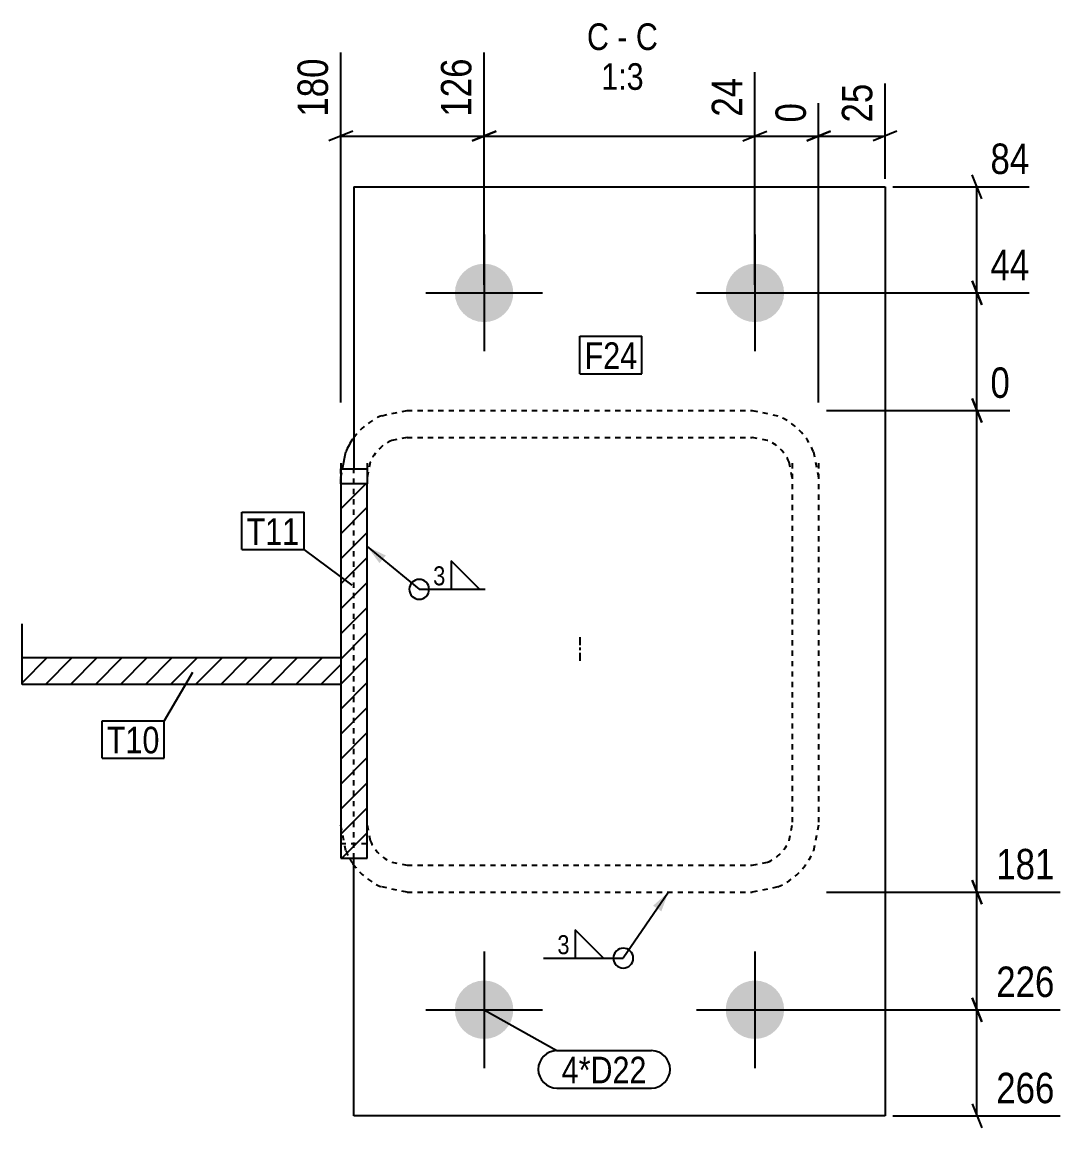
# Model space of a CAD drawing. Header units: millimetres. Extents: x 12 to 53661, y 7 to 1833.
# Drawn here: x 18894.1 to 19285.4, y 7.2 to 423.7 of the extents above; entities that cross this region are included whole.
import ezdxf

# ---------------------------------------------------------------- set-up
doc = ezdxf.new("R2010")
doc.units = ezdxf.units.MM
doc.linetypes.add('DXK_LINE_DOT2', pattern=[3.9198, 1.9599, -1.9599])
doc.linetypes.add('DXK_LINE_DOT3', pattern=[5.9187, 2.979, -0.9799, 0.9799, -0.9799])
for name, color, linetype in [('MÅLSÆTNING', 7, 'Continuous'), ('STÅL', 7, 'Continuous'), ('TEKST', 7, 'Continuous')]:
    doc.layers.add(name, color=color, linetype=linetype)
doc.styles.add('Arial Narrow', font='ARIALN.TTF', dxfattribs={"height": 0.2})

msp = doc.modelspace()

# ---------------------------------------------------------------- hatches: boundary and pattern name
at = {"layer": 'STÅL', "linetype": 'Continuous'}
for points in [[(19079.14, 321.7, -1), (19057.14, 321.7, -1)], [(19181.14, 321.7, -1), (19159.14, 321.7, -1)], [(19079.14, 51.7, -1), (19057.14, 51.7, -1)], [(19181.14, 51.7, -1), (19159.14, 51.7, -1)]]:
    msp.add_hatch(color=96, dxfattribs=at).paths.add_polyline_path(points)
h = msp.add_hatch(dxfattribs=at)
h.set_pattern_fill('', scale=2.1, style=0, pattern_type=0)
h.set_pattern_definition([(45, (19014.145, 249.811), (-4.71463, 4.71463), [])])
h.paths.add_polyline_path([(19024.14, 249.81), (19014.14, 249.81), (19014.14, 108.76), (19024.14, 108.76)])
h = msp.add_hatch(dxfattribs=at)
h.set_pattern_fill('', scale=2.1, style=0, pattern_type=0)
h.set_pattern_definition([(45, (18894.145, 184.3227), (-4.71463, 4.71463), [])])
h.paths.add_polyline_path([(19014.14, 184.32), (18894.14, 184.32), (18894.14, 174.25), (19014.14, 174.25)])
at = {"layer": 'TEKST', "linetype": 'Continuous'}
for points in [[(19028.75, 219.92), (19024.14, 226.13), (19031.13, 222.81)], [(19131.8, 90.89), (19137.58, 96.02), (19134.9, 88.77)]]:
    msp.add_hatch(color=3, dxfattribs=at).paths.add_polyline_path(points)

# ---------------------------------------------------------------- linework, layer by layer
at = {"layer": 'MÅLSÆTNING', "color": 7, "linetype": 'Continuous'}
for p, q in [((19014.14, 280.38), (19014.14, 412.21)), ((19068.14, 324.7), (19068.14, 412.21)), ((19068.14, 324.7), (19068.14, 412.21)), ((19170.14, 324.7), (19170.14, 404.9)), ((19170.14, 324.7), (19170.14, 404.9)), ((19219.14, 364.7), (19219.14, 400.53)), ((19194.14, 280.38), (19194.14, 393.21)), ((19194.14, 280.38), (19194.14, 393.21)), ((19018.64, 382.6), (19009.64, 379)), ((19014.14, 380.8), (19068.14, 380.8)), ((19072.64, 382.6), (19063.64, 379)), ((19063.64, 379), (19072.64, 382.6)), ((19068.14, 380.8), (19170.14, 380.8)), ((19165.64, 379), (19174.64, 382.6)), ((19170.14, 380.8), (19194.14, 380.8)), ((19189.64, 379), (19198.64, 382.6)), ((19194.14, 380.8), (19219.14, 380.8)), ((19223.64, 382.6), (19214.64, 379)), ((19255.55, 357.2), (19251.95, 366.2)), ((19222.14, 361.7), (19273.47, 361.7)), ((19253.75, 321.7), (19253.75, 361.7)), ((19251.95, 326.2), (19255.55, 317.2)), ((19255.55, 317.2), (19251.95, 326.2)), ((19173.14, 321.7), (19273.47, 321.7)), ((19173.14, 321.7), (19273.47, 321.7)), ((19253.75, 277.38), (19253.75, 321.7)), ((19255.55, 272.88), (19251.95, 281.88)), ((19197.14, 277.38), (19266.16, 277.38)), ((19197.14, 277.38), (19266.16, 277.38)), ((19253.75, 96.02), (19253.75, 277.38)), ((19251.95, 100.52), (19255.55, 91.52)), ((19255.55, 91.52), (19251.95, 100.52)), ((19197.14, 96.02), (19285.16, 96.02)), ((19197.14, 96.02), (19285.16, 96.02)), ((19253.75, 51.7), (19253.75, 96.02)), ((19251.95, 56.2), (19255.55, 47.2)), ((19255.55, 47.2), (19251.95, 56.2)), ((19173.14, 51.7), (19285.16, 51.7)), ((19173.14, 51.7), (19285.16, 51.7)), ((19253.75, 11.7), (19253.75, 51.7)), ((19251.95, 16.2), (19255.55, 7.2)), ((19222.14, 11.7), (19285.16, 11.7))]:
    msp.add_line(p, q, dxfattribs=at)
at = {"layer": 'STÅL', "color": 2, "linetype": 'Continuous'}
for p, q in [((19019.14, 361.7), (19219.14, 361.7)), ((19019.14, 361.7), (19019.14, 255.38)), ((19219.14, 361.7), (19219.14, 11.7)), ((19014.78, 255.38), (19016.05, 261.83)), ((19014.14, 257.53), (19014.14, 255.38)), ((19014.14, 255.38), (19014.14, 249.81)), ((19014.14, 255.38), (19024.14, 255.38)), ((19024.14, 255.38), (19024.14, 249.81)), ((19024.14, 249.81), (19014.14, 249.81)), ((19014.14, 249.81), (19014.14, 108.76)), ((19024.14, 108.76), (19024.14, 249.81)), ((18894.14, 184.32), (18894.14, 197.08)), ((18894.14, 184.32), (19014.14, 184.32)), ((18894.14, 174.25), (18894.14, 184.32)), ((19014.14, 184.32), (19014.14, 174.25)), ((19014.14, 174.25), (18894.14, 174.25)), ((19014.14, 108.76), (19024.14, 108.76)), ((19019.14, 11.7), (19019.14, 108.76)), ((19219.14, 11.7), (19019.14, 11.7))]:
    msp.add_line(p, q, dxfattribs=at)
at = {"layer": 'STÅL', "color": 96, "linetype": 'Continuous'}
for p, q in [((19068.14, 343.7), (19068.14, 299.7)), ((19170.14, 343.7), (19170.14, 299.7)), ((19046.14, 321.7), (19090.14, 321.7)), ((19148.14, 321.7), (19192.14, 321.7)), ((19068.14, 73.7), (19068.14, 29.7)), ((19170.14, 73.7), (19170.14, 29.7)), ((19046.14, 51.7), (19090.14, 51.7)), ((19148.14, 51.7), (19192.14, 51.7))]:
    msp.add_line(p, q, dxfattribs=at)
at = {"layer": 'STÅL', "color": 7, "linetype": 'DXK_LINE_DOT2'}
for p, q in [((19029.58, 275.46), (19039.14, 277.38)), ((19039.14, 277.38), (19169.14, 277.38)), ((19169.14, 277.38), (19178.71, 275.46)), ((19039.14, 267.3), (19033.4, 266.15)), ((19039.14, 267.3), (19169.14, 267.3)), ((19174.89, 266.15), (19169.14, 267.3)), ((19192.24, 261.83), (19194.14, 252.19)), ((19014.14, 249.81), (19014.14, 255.38)), ((19014.14, 252.19), (19014.78, 255.38)), ((19019.14, 108.76), (19019.14, 255.38)), ((19025.29, 257.97), (19024.14, 252.19)), ((19024.14, 257.53), (19024.14, 249.81)), ((19184.14, 252.19), (19183, 257.97)), ((19184.14, 257.53), (19184.14, 121.21)), ((19194.14, 257.53), (19194.14, 121.21)), ((19014.14, 249.81), (19014.14, 108.76)), ((19024.14, 108.76), (19024.14, 249.81)), ((18894.14, 174.25), (18894.14, 184.32)), ((19016.05, 111.57), (19014.14, 121.21)), ((19024.14, 121.21), (19025.29, 115.43)), ((19183, 115.43), (19184.14, 121.21)), ((19194.14, 121.21), (19192.24, 111.57)), ((19014.14, 114.33), (19024.14, 114.33)), ((19033.4, 107.25), (19039.14, 106.1)), ((19039.14, 106.1), (19169.14, 106.1)), ((19169.14, 106.1), (19174.89, 107.25)), ((19039.14, 96.02), (19029.58, 97.94)), ((19039.14, 96.02), (19169.14, 96.02)), ((19178.71, 97.94), (19169.14, 96.02))]:
    msp.add_line(p, q, dxfattribs=at)
at = {"layer": 'STÅL', "color": 7, "linetype": 'DXK_LINE_DOT3'}
msp.add_line((19104.14, 192.05), (19104.14, 183.04), dxfattribs=at)
at = {"layer": 'STÅL', "color": 7, "linetype": 'DXK_LINE_DOT2'}
for centre, radius, start, end in [((19039.27, 252.31), 25.09, 112.7149, 144.8167), ((19169.02, 252.31), 25.09, 22.2862, 67.2851), ((19039.22, 252.26), 15.06, 112.7149, 157.7138), ((19169.07, 252.26), 15.06, 22.2862, 67.2851), ((19039.22, 121.14), 15.06, 202.2862, 247.2851), ((19169.07, 121.14), 15.06, 292.7149, 337.7138), ((19039.27, 121.09), 25.09, 202.2862, 210.0028), ((19169.02, 121.09), 25.09, 292.7149, 337.7138), ((19039.27, 121.09), 25.09, 215.1833, 247.2851)]:
    msp.add_arc(centre, radius, start, end, dxfattribs=at)
at = {"layer": 'STÅL', "color": 2, "linetype": 'Continuous'}
for centre, start, end in [((19039.27, 252.31), 144.8167, 157.7138), ((19039.27, 121.09), 210.0028, 215.1833)]:
    msp.add_arc(centre, 25.09, start, end, dxfattribs=at)
at = {"layer": 'TEKST', "color": 3, "linetype": 'Continuous'}
for p, q in [((19024.14, 226.13), (19043.71, 210.06)), ((19137.58, 96.02), (19120.56, 71.13))]:
    msp.add_line(p, q, dxfattribs=at)
for centre, start, end in [((19043.71, 210.06), 90, 270), ((19120.56, 71.13), 90, 270), ((19120.56, 71.13), 270, 90)]:
    msp.add_arc(centre, 3.75, start, end, dxfattribs=at)

# ---------------------------------------------------------------- wipeouts: each hides what was drawn before it
at = {"color": 0, "linetype": 'Continuous'}
for points, layer in [([(19011.74, 412.42), (18994.94, 412.42), (18994.94, 385.69), (19011.74, 385.69)], 'MÅLSÆTNING'), ([(19065.74, 412.42), (19048.94, 412.42), (19048.94, 385.69), (19065.74, 385.69)], 'MÅLSÆTNING'), ([(19167.74, 405.11), (19150.94, 405.11), (19150.94, 385.69), (19167.74, 385.69)], 'MÅLSÆTNING'), ([(19285.37, 98.42), (19285.37, 115.22), (19258.63, 115.22), (19258.63, 98.42)], 'MÅLSÆTNING'), ([(19285.37, 54.1), (19285.37, 70.9), (19258.63, 70.9), (19258.63, 54.1)], 'MÅLSÆTNING'), ([(19285.37, 14.1), (19285.37, 30.9), (19258.63, 30.9), (19258.63, 14.1)], 'MÅLSÆTNING'), ([(19115.18, 413.2), (19115.18, 423.7), (19106.88, 423.7), (19106.88, 413.2)], 'TEKST'), ([(19122.16, 413.2), (19122.16, 423.7), (19118.33, 423.7), (19118.33, 413.2)], 'TEKST'), ([(19133.61, 413.2), (19133.61, 423.7), (19125.31, 423.7), (19125.31, 413.2)], 'TEKST'), ([(19128.24, 398.2), (19128.24, 408.7), (19112.25, 408.7), (19112.25, 398.2)], 'TEKST')]:
    msp.add_wipeout(points, dxfattribs=at).dxf.layer = layer
at = {"color": 0}
for points in [[(19125.8, 293.06), (19125.8, 303.56), (19105.98, 303.56), (19105.98, 293.06)], [(18998.51, 226.8), (18998.51, 237.3), (18978.69, 237.3), (18978.69, 226.8)], [(19054.13, 210.96), (19054.13, 219.66), (19048.36, 219.66), (19048.36, 210.96)], [(18945.89, 148.27), (18945.89, 158.77), (18926.07, 158.77), (18926.07, 148.27)], [(19100.91, 72.03), (19100.91, 80.73), (19095.14, 80.73), (19095.14, 72.03)], [(19129.35, 23.99), (19129.35, 34.49), (19097.37, 34.49), (19097.37, 23.99)]]:
    msp.add_wipeout(points, dxfattribs=at).dxf.layer = 'TEKST'

# ---------------------------------------------------------------- next in the draw order: linework, layer by layer
at = {"layer": 'TEKST', "color": 3, "linetype": 'Continuous'}
for p, q in [((19066.39, 210.06), (19055.68, 220.77)), ((19055.68, 220.77), (19055.68, 210.06)), ((19043.71, 210.06), (19068.53, 210.06)), ((19055.68, 210.06), (19066.39, 210.06)), ((19113.17, 71.13), (19102.46, 81.84)), ((19102.46, 81.84), (19102.46, 71.13)), ((19090.49, 71.13), (19120.56, 71.13)), ((19102.46, 71.13), (19113.17, 71.13))]:
    msp.add_line(p, q, dxfattribs=at)
msp.add_arc((19043.71, 210.06), 3.75, 270, 90, dxfattribs=at)

# ---------------------------------------------------------------- next in the draw order: texts
at = {"layer": 'MÅLSÆTNING', "color": 3, "linetype": 'Continuous', "style": 'Arial Narrow'}
for s, p in [('180', (19009.34, 388.09)), ('126', (19063.34, 388.09)), ('24', (19165.34, 388.09))]:
    msp.add_text(s, height=11.453, rotation=90.0002, dxfattribs=at).set_placement(p)
for s, p in [('181', (19261.03, 100.82)), ('226', (19261.03, 56.5)), ('266', (19261.03, 16.5))]:
    msp.add_text(s, height=11.453, dxfattribs=at).set_placement(p)
at = {"layer": 'TEKST', "color": 3, "linetype": 'Continuous', "style": 'Arial Narrow'}
for s, height, p in [('C', 10.02, (19106.88, 413.2)), ('C', 10.02, (19125.31, 413.2)), ('-', 10.02, (19118.33, 413.2)), ('1:3', 10.021, (19112.25, 398.2))]:
    msp.add_text(s, height=height, dxfattribs=at).set_placement(p)
at = {"layer": 'TEKST', "color": 3, "style": 'Arial Narrow'}
for p in [(19048.96, 211.56), (19095.74, 72.63)]:
    msp.add_text('3', height=7.16, dxfattribs=at).set_placement(p)

# ---------------------------------------------------------------- next in the draw order: wipeouts: each hides what was drawn before it
at = {"color": 0, "linetype": 'Continuous'}
for points in [[(19216.74, 402.93), (19199.94, 402.93), (19199.94, 383.5), (19216.74, 383.5)], [(19275.87, 364.1), (19275.87, 380.9), (19256.45, 380.9), (19256.45, 364.1)], [(19275.87, 324.1), (19275.87, 340.9), (19256.45, 340.9), (19256.45, 324.1)], [(19268.56, 279.78), (19268.56, 296.58), (19256.45, 296.58), (19256.45, 279.78)]]:
    msp.add_wipeout(points, dxfattribs=at).dxf.layer = 'MÅLSÆTNING'
at = {"color": 0}
for points in [[(19125.8, 293.06), (19125.8, 303.56), (19105.98, 303.56), (19105.98, 293.06)], [(18998.51, 226.8), (18998.51, 237.3), (18978.69, 237.3), (18978.69, 226.8)], [(18945.89, 148.27), (18945.89, 158.77), (18926.07, 158.77), (18926.07, 148.27)], [(19129.35, 23.99), (19129.35, 34.49), (19097.37, 34.49), (19097.37, 23.99)]]:
    msp.add_wipeout(points, dxfattribs=at).dxf.layer = 'TEKST'

# ---------------------------------------------------------------- next in the draw order: linework, layer by layer
at = {"layer": 'MÅLSÆTNING', "color": 7, "linetype": 'Continuous'}
for p, q in [((19198.64, 382.6), (19189.64, 379)), ((19251.95, 281.88), (19255.55, 272.88))]:
    msp.add_line(p, q, dxfattribs=at)
at = {"layer": 'TEKST', "color": 7, "linetype": 'Continuous'}
for p, q in [((19104.18, 305.36), (19127.6, 305.36)), ((19104.18, 291.26), (19104.18, 305.36)), ((19127.6, 291.26), (19127.6, 305.36)), ((19104.18, 291.26), (19127.6, 291.26)), ((18976.89, 239.1), (19000.31, 239.1)), ((18976.89, 225), (18976.89, 239.1)), ((19000.31, 225), (19000.31, 239.1)), ((18976.89, 225), (19000.31, 225)), ((19018.46, 211.67), (19000.31, 225)), ((18958.33, 178.74), (18947.69, 160.57)), ((18924.27, 160.57), (18947.69, 160.57)), ((18924.27, 146.47), (18924.27, 160.57)), ((18947.69, 146.47), (18947.69, 160.57)), ((18924.27, 146.47), (18947.69, 146.47)), ((19068.14, 51.7), (19095.57, 36.29)), ((19095.57, 36.29), (19131.15, 36.29)), ((19095.57, 22.19), (19131.15, 22.19))]:
    msp.add_line(p, q, dxfattribs=at)
for centre, start, end in [((19095.57, 29.24), 90, 270), ((19131.15, 29.24), 270, 90)]:
    msp.add_arc(centre, 7.05, start, end, dxfattribs=at)

# ---------------------------------------------------------------- next in the draw order: texts
at = {"layer": 'MÅLSÆTNING', "color": 3, "linetype": 'Continuous', "style": 'Arial Narrow'}
msp.add_text('25', height=11.453, rotation=90.0002, dxfattribs=at).set_placement((19214.34, 385.9))
for s, height, p in [('84', 11.453, (19258.85, 366.5)), ('44', 11.453, (19258.85, 326.5)), ('0', 11.45, (19258.85, 282.18))]:
    msp.add_text(s, height=height, dxfattribs=at).set_placement(p)
at = {"layer": 'TEKST', "color": 3, "style": 'Arial Narrow'}
for s, p in [('F24', (19105.98, 293.06)), ('T11', (18978.69, 226.8)), ('T10', (18926.07, 148.27)), ('4*D22', (19097.37, 23.99))]:
    msp.add_text(s, height=10.021, dxfattribs=at).set_placement(p)

# ---------------------------------------------------------------- next in the draw order: wipeouts: each hides what was drawn before it
at = {"color": 0, "linetype": 'Continuous'}
msp.add_wipeout([(19191.74, 395.61), (19174.94, 395.61), (19174.94, 383.5), (19191.74, 383.5)], dxfattribs=at).dxf.layer = 'MÅLSÆTNING'

# ---------------------------------------------------------------- next in the draw order: linework, layer by layer
at = {"layer": 'MÅLSÆTNING', "color": 7, "linetype": 'Continuous'}
msp.add_line((19165.64, 379), (19174.64, 382.6), dxfattribs=at)

# ---------------------------------------------------------------- next in the draw order: texts
at = {"layer": 'MÅLSÆTNING', "color": 3, "linetype": 'Continuous', "style": 'Arial Narrow'}
msp.add_text('0', height=11.45, rotation=90.0002, dxfattribs=at).set_placement((19189.34, 385.9))

doc.saveas('drawing.dxf')
